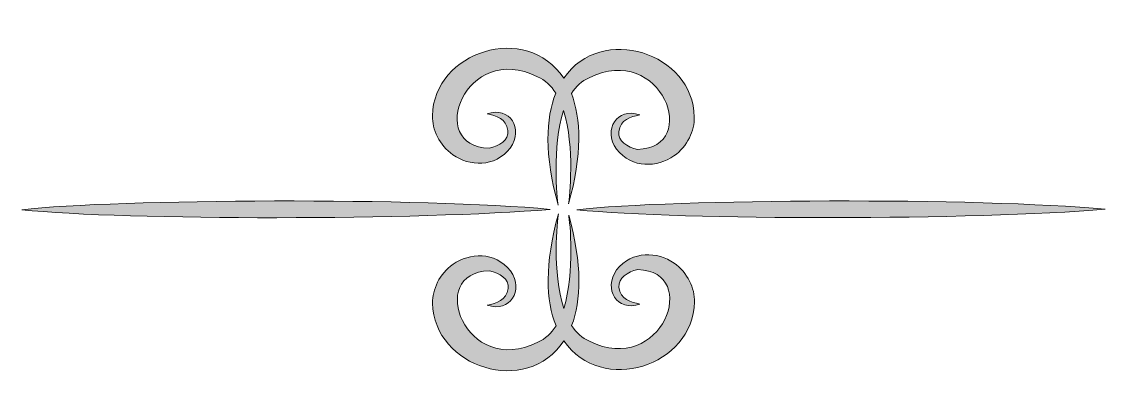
# Model space of a CAD drawing. Header units: inches. Extents: x -333 to 928, y 202 to 639.
import ezdxf

# ---------------------------------------------------------------- set-up
doc = ezdxf.new("R2010")
doc.units = ezdxf.units.IN
doc.header["$MEASUREMENT"] = 0
doc.layers.add('图层 1', color=7, linetype='Continuous')

# ---------------------------------------------------------------- blocks, each defined once
blk = doc.blocks.new('block 2')
at = {"layer": '图层 1', "true_color": 0xffffff}
h = blk.add_hatch(color=7, dxfattribs=at)
h.dxf.hatch_style = 2
edge = h.paths.add_edge_path()
edge.add_spline(control_points=[(168.7, 484.1), (187.9, 470.9), (217.3, 468.9), (235.6, 492), (251.5, 514.6), (235, 540.9), (208.5, 531.8), (219.1, 529.6), (231.1, 526.2), (232.8, 512.3), (234.2, 501.3), (222.8, 494.3), (211, 491.7), (136.4, 493.4), (183.2, 617), (267.3, 574.9), (276.2, 571.2), (283.1, 564.4), (288.5, 555.7), (276.8, 526.7), (275.1, 484.3), (291.3, 425.7), (290.1, 433.1), (283.7, 493.4), (297.6, 535.5), (310.9, 493.4), (304.6, 434.3), (303.4, 426.9), (319.3, 484.5), (317.9, 526.5), (306.8, 555.4), (312.1, 563.6), (318.8, 570), (327.4, 573.6), (411.5, 615.8), (458.3, 492.2), (383.7, 490.4), (371.9, 493), (360.6, 500), (361.9, 511), (363.6, 524.9), (375.6, 528.3), (386.2, 530.5), (359.7, 539.7), (343.2, 513.3), (359.1, 490.7), (377.5, 467.6), (406.8, 469.6), (426, 482.8), (442, 493.7), (450.1, 512.7), (449.8, 528), (448.5, 602.7), (341.5, 637.2), (297.8, 573.1), (254.6, 638.9), (146.2, 604.4), (144.9, 529.3), (144.7, 514), (152.8, 495), (168.7, 484.1)], knot_values=[0, 0, 0, 0, 1, 1, 1, 2, 2, 2, 3, 3, 3, 4, 4, 4, 5, 5, 5, 6, 6, 6, 7, 7, 7, 8, 8, 8, 9, 9, 9, 10, 10, 10, 11, 11, 11, 12, 12, 12, 13, 13, 13, 14, 14, 14, 15, 15, 15, 16, 16, 16, 17, 17, 17, 18, 18, 18, 19, 19, 19, 20, 20, 20, 20], degree=3, periodic=1)
h = blk.add_hatch(color=7, dxfattribs=at)
h.dxf.hatch_style = 2
edge = h.paths.add_edge_path()
edge.add_spline(control_points=[(-333.2, 420.2), (-211.2, 407.6), (131.9, 408.1), (282, 420.6), (136.6, 434.7), (-223.7, 432.8), (-333.2, 420.2)], knot_values=[0, 0, 0, 0, 1, 1, 1, 2, 2, 2, 2], degree=3, periodic=1)
h = blk.add_hatch(color=7, dxfattribs=at)
h.dxf.hatch_style = 2
edge = h.paths.add_edge_path()
edge.add_spline(control_points=[(313, 420.2), (435, 407.7), (778.2, 408.2), (928.2, 420.7), (782.8, 434.7), (422.5, 432.8), (313, 420.2)], knot_values=[0, 0, 0, 0, 1, 1, 1, 2, 2, 2, 2], degree=3, periodic=1)
h = blk.add_hatch(color=7, dxfattribs=at)
h.dxf.hatch_style = 2
edge = h.paths.add_edge_path()
edge.add_spline(control_points=[(426.3, 358.2), (407, 371.4), (377.7, 373.3), (359.3, 350.3), (343.4, 327.7), (359.9, 301.3), (386.4, 310.5), (375.9, 312.7), (363.8, 316.1), (362.1, 330), (360.8, 341), (372.1, 348), (383.9, 350.6), (458.5, 348.8), (411.7, 225.2), (327.7, 267.4), (319.1, 271), (312.3, 277.4), (307, 285.6), (318.2, 314.5), (319.5, 356.5), (303.6, 414.1), (304.8, 406.7), (311.2, 347.6), (297.8, 305.5), (283.9, 347.6), (290.3, 407.9), (291.6, 415.3), (275.3, 356.7), (277, 314.3), (288.8, 285.3), (283.4, 276.6), (276.4, 269.8), (267.5, 266.1), (183.5, 224), (136.6, 347.6), (211.2, 349.3), (223, 346.7), (234.4, 339.7), (233, 328.7), (231.3, 314.8), (219.3, 311.4), (208.8, 309.2), (235.2, 300.1), (251.7, 326.4), (235.8, 349), (217.5, 372.1), (188.1, 370.1), (168.9, 356.9), (153, 346), (144.9, 327.1), (145.1, 311.7), (146.5, 236.6), (254.8, 202.1), (298, 267.9), (341.7, 203.8), (448.7, 238.3), (450, 313), (450.3, 328.3), (442.2, 347.3), (426.3, 358.2)], knot_values=[0, 0, 0, 0, 1, 1, 1, 2, 2, 2, 3, 3, 3, 4, 4, 4, 5, 5, 5, 6, 6, 6, 7, 7, 7, 8, 8, 8, 9, 9, 9, 10, 10, 10, 11, 11, 11, 12, 12, 12, 13, 13, 13, 14, 14, 14, 15, 15, 15, 16, 16, 16, 17, 17, 17, 18, 18, 18, 19, 19, 19, 20, 20, 20, 20], degree=3, periodic=1)
at = {"layer": '图层 1', "lineweight": 0}
for points, knots in [([(168.7, 484.1), (187.9, 470.9), (217.3, 468.9), (235.6, 492), (251.5, 514.6), (235, 540.9), (208.5, 531.8), (219.1, 529.6), (231.1, 526.2), (232.8, 512.3), (234.2, 501.3), (222.8, 494.3), (211, 491.7), (136.4, 493.4), (183.2, 617), (267.3, 574.9), (276.2, 571.2), (283.1, 564.4), (288.5, 555.7), (276.8, 526.7), (275.1, 484.3), (291.3, 425.7), (290.1, 433.1), (283.7, 493.4), (297.6, 535.5), (310.9, 493.4), (304.6, 434.3), (303.4, 426.9), (319.3, 484.5), (317.9, 526.5), (306.8, 555.4), (312.1, 563.6), (318.8, 570), (327.4, 573.6), (411.5, 615.8), (458.3, 492.2), (383.7, 490.4), (371.9, 493), (360.6, 500), (361.9, 511), (363.6, 524.9), (375.6, 528.3), (386.2, 530.5), (359.7, 539.7), (343.2, 513.3), (359.1, 490.7), (377.5, 467.6), (406.8, 469.6), (426, 482.8), (442, 493.7), (450.1, 512.7), (449.8, 528), (448.5, 602.7), (341.5, 637.2), (297.8, 573.1), (254.6, 638.9), (146.2, 604.4), (144.9, 529.3), (144.7, 514), (152.8, 495), (168.7, 484.1)], [0, 0, 0, 0, 1, 1, 1, 2, 2, 2, 3, 3, 3, 4, 4, 4, 5, 5, 5, 6, 6, 6, 7, 7, 7, 8, 8, 8, 9, 9, 9, 10, 10, 10, 11, 11, 11, 12, 12, 12, 13, 13, 13, 14, 14, 14, 15, 15, 15, 16, 16, 16, 17, 17, 17, 18, 18, 18, 19, 19, 19, 20, 20, 20, 20]), ([(-333.2, 420.2), (-211.2, 407.6), (131.9, 408.1), (282, 420.6), (136.6, 434.7), (-223.7, 432.8), (-333.2, 420.2)], [0, 0, 0, 0, 1, 1, 1, 2, 2, 2, 2]), ([(313, 420.2), (435, 407.7), (778.2, 408.2), (928.2, 420.7), (782.8, 434.7), (422.5, 432.8), (313, 420.2)], [0, 0, 0, 0, 1, 1, 1, 2, 2, 2, 2]), ([(426.3, 358.2), (407, 371.4), (377.7, 373.3), (359.3, 350.3), (343.4, 327.7), (359.9, 301.3), (386.4, 310.5), (375.9, 312.7), (363.8, 316.1), (362.1, 330), (360.8, 341), (372.1, 348), (383.9, 350.6), (458.5, 348.8), (411.7, 225.2), (327.7, 267.4), (319.1, 271), (312.3, 277.4), (307, 285.6), (318.2, 314.5), (319.5, 356.5), (303.6, 414.1), (304.8, 406.7), (311.2, 347.6), (297.8, 305.5), (283.9, 347.6), (290.3, 407.9), (291.6, 415.3), (275.3, 356.7), (277, 314.3), (288.8, 285.3), (283.4, 276.6), (276.4, 269.8), (267.5, 266.1), (183.5, 224), (136.6, 347.6), (211.2, 349.3), (223, 346.7), (234.4, 339.7), (233, 328.7), (231.3, 314.8), (219.3, 311.4), (208.8, 309.2), (235.2, 300.1), (251.7, 326.4), (235.8, 349), (217.5, 372.1), (188.1, 370.1), (168.9, 356.9), (153, 346), (144.9, 327.1), (145.1, 311.7), (146.5, 236.6), (254.8, 202.1), (298, 267.9), (341.7, 203.8), (448.7, 238.3), (450, 313), (450.3, 328.3), (442.2, 347.3), (426.3, 358.2)], [0, 0, 0, 0, 1, 1, 1, 2, 2, 2, 3, 3, 3, 4, 4, 4, 5, 5, 5, 6, 6, 6, 7, 7, 7, 8, 8, 8, 9, 9, 9, 10, 10, 10, 11, 11, 11, 12, 12, 12, 13, 13, 13, 14, 14, 14, 15, 15, 15, 16, 16, 16, 17, 17, 17, 18, 18, 18, 19, 19, 19, 20, 20, 20, 20])]:
    blk.add_open_spline(points, degree=3, knots=knots, dxfattribs=at)

msp = doc.modelspace()

# ---------------------------------------------------------------- block references
at = {"layer": '图层 1'}
msp.add_blockref('block 2', (0, 0), dxfattribs=at)

doc.saveas('drawing.dxf')
